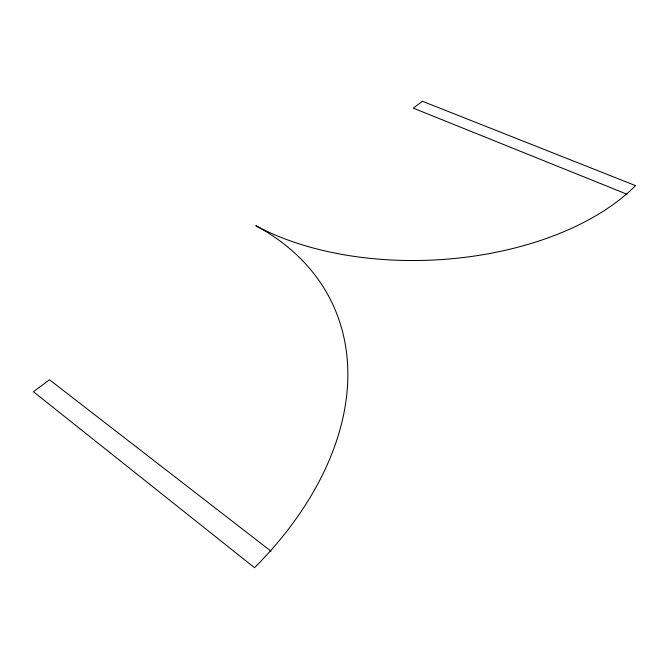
<?xml version="1.0" encoding="UTF-8"?>
<svg xmlns="http://www.w3.org/2000/svg" width="669" height="669" viewBox="0 0 669 669"><rect width="100%" height="100%" fill="white"/><g stroke="black" fill="none" stroke-linecap="round" stroke-linejoin="round"><path stroke-width="1" d="M626.978 194.219L413.283 108.135L422.465 101.278L635.55 185.614A240.815 135.297 -2.9 0 1 255.817 225.712A345.831 232.561 -25.4 0 1 254.529 567.722L33.45 391.741L49.506 379.758L271.004 551.197"/></g></svg>
